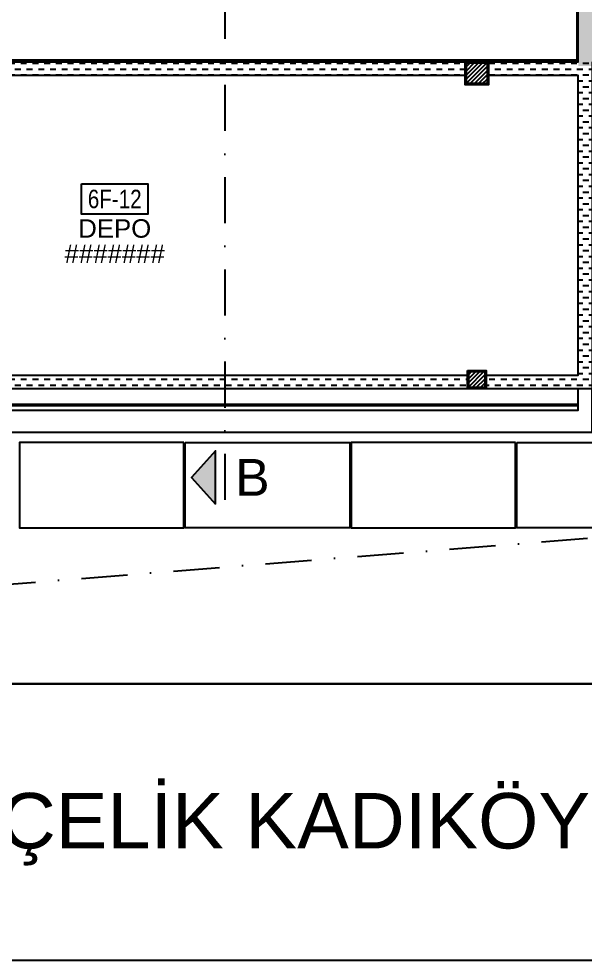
# Model space of a CAD drawing. Extents: x 58467 to 79089, y -33726 to -17391.
# Drawn here: x 70168 to 70782, y -21926 to -20905 of the extents above; entities that cross this region are included whole.
import ezdxf
from ezdxf.enums import TextEntityAlignment as Align

# ---------------------------------------------------------------- set-up
doc = ezdxf.new("R2010")
doc.units = 0
doc.header["$LTSCALE"] = 100
for name, pattern in [('DASHDOT', [1, 0.5, -0.25, 0, -0.25]), ('DOT', [0.25, 0, -0.25]), ('HIDDEN2', [0.1875, 0.125, -0.0625])]:
    doc.linetypes.add(name, pattern=pattern)
for name, color, linetype in [('3-cam', 4, 'Continuous'), ('BA_env_bound', 10, 'DASHDOT'), ('BA_hatch', 137, 'Continuous'), ('BA_layout', 11, 'Continuous'), ('BA_mat_mortar', 145, 'Continuous'), ('BA_str_steel', 72, 'Continuous'), ('BA_symbol_ref', 22, 'Continuous'), ('BA_text_room', 12, 'Continuous'), ('BA_trace_down-str', 214, 'HIDDEN2'), ('BA_wall', 4, 'Continuous'), ('DTR', 24, 'Continuous'), ('Kompozit', 122, 'Continuous')]:
    doc.layers.add(name, color=color, linetype=linetype)
doc.styles.add('antet', font='arial.ttf')
doc.styles.add('text1', font='arial.ttf', dxfattribs={"height": 20})
doc.styles.add('text2', font='arial.ttf', dxfattribs={"width": 0.8})
pattern_1 = [(0, (26786.514, 12448.2046), (6.35, 6.35), [6.35, -6.35])]

# ---------------------------------------------------------------- blocks, each defined once
blk = doc.blocks.new('6. kat kolonlar pl.')
at = {"layer": 'BA_hatch'}
h = blk.add_hatch(dxfattribs=at)
h.set_pattern_fill('ANSI31', color=256, style=0)
h.set_pattern_definition([(45, (-37723.1774, 37417.1898), (-2.24506403, 2.24506403), [])])
h.paths.add_polyline_path([(1077.3, 23.7), (1099.7, 23.7), (1099.7, 1.3), (1077.3, 1.3)])
h = blk.add_hatch(dxfattribs=at)
h.set_pattern_fill('ANSI31', color=256, style=0)
h.set_pattern_definition([(45, (-37725.6774, 37087.1898), (-2.24506403, 2.24506403), [])])
h.paths.add_polyline_path([(1079.8, -311.2), (1097.2, -311.3), (1097.2, -328.7), (1079.8, -328.7)])
at = {"layer": 'BA_str_steel'}
for points in [[(1076, 25), (1101, 25), (1101, 0), (1076, 0)], [(1077.3, 23.7), (1099.7, 23.7), (1099.7, 1.3), (1077.3, 1.3)], [(1078.5, -310), (1098.5, -310), (1098.5, -330), (1078.5, -330)], [(1079.8, -311.2), (1097.2, -311.3), (1097.2, -328.7), (1079.8, -328.7)]]:
    blk.add_lwpolyline(points, close=True, dxfattribs=at)
blk = doc.blocks.new('*U143')
blk.add_hatch(color=256).paths.add_polyline_path([(40, 29), (40, -29), (66, 0)])
at = {"linetype": 'DASHDOT'}
blk.add_lwpolyline([(30, -526), (30, 29)], dxfattribs=at)
blk.add_lwpolyline([(40, 29), (40, -29), (66, 0), (40, 29)])
at = {"linetype": 'Continuous', "style": 'text1'}
blk.add_attdef('A', text='', height=40, dxfattribs=at).set_placement((0, 0), align=Align.MIDDLE)
blk = doc.blocks.new('*U42')
blk.add_lwpolyline([(-36, 0), (36, 0), (36, -33), (-36, -33)], close=True)
at = {"color": 7, "style": 'text2', "width": 0.8}
blk.add_attdef('10000', text='', height=20, dxfattribs=at).set_placement((0, -16.5), align=Align.MIDDLE)
at = {"color": 7, "style": 'text1'}
for tag, p in [('MAHAL', (0, -48.5)), ('M²', (0, -75.9))]:
    blk.add_attdef(tag, text='', height=20, dxfattribs=at).set_placement(p, align=Align.MIDDLE)
blk = doc.blocks.new('A$C56216D09')
at = {"layer": '3-cam'}
for p, q in [((703.5, -2689.6, 1.3), (2046, -2689.6, 1.3)), ((703.7, -2689.1, 1.3), (2046, -2689.1, 1.3)), ((703.8, -2689, 1.3), (2046, -2689, 1.3)), ((2046, -2688.5, 1.3), (704, -2688.5, 1.3))]:
    blk.add_line(p, q, dxfattribs=at)
at = {"layer": '3-cam', "color": 1, "linetype": 'HIDDEN2', "ltscale": 5, "const_width": 0.152, "elevation": 1.3}
blk.add_lwpolyline([(703.7, -2689.1), (2046, -2689.1)], dxfattribs=at)
at = {"layer": 'DTR', "color": 252}
for p, q in [((703.5, -2689.5, 1.3), (2046, -2689.5, 1.3)), ((703.6, -2689.3, 1.3), (2046, -2689.3, 1.3)), ((703.6, -2689.4, 1.3), (2046, -2689.4, 1.3)), ((703.7, -2689.2, 1.3), (2046, -2689.2, 1.3)), ((703.8, -2688.9, 1.3), (2046, -2688.9, 1.3)), ((703.9, -2688.6, 1.3), (2046, -2688.6, 1.3)), ((703.9, -2688.7, 1.3), (2046, -2688.7, 1.3)), ((703.9, -2688.8, 1.3), (2046, -2688.8, 1.3))]:
    blk.add_line(p, q, dxfattribs=at)
at = {"layer": 'Kompozit', "elevation": 1.3}
for points in [[(92.3, -341.6), (104.1, -341.6), (103.9, -2132.5), (690.1, -2718.4), (2061, -2718.4), (2061, -2671.5)], [(127.8, -341.6), (127.8, -2122.7), (700.1, -2694.5), (2046, -2694.5), (2046, -2671.5)]]:
    blk.add_lwpolyline(points, dxfattribs=at)
at = {"layer": 'Kompozit'}
for points in [[(1618.3, -2729.8), (1440, -2729.8), (1440, -2822.4), (1618.3, -2822.4)], [(1619.8, -2729.8), (1798.1, -2729.8), (1798.1, -2822.4), (1619.8, -2822.4)], [(1977.9, -2729.8), (1799.6, -2729.8), (1799.6, -2822.4), (1977.9, -2822.4)], [(1979.4, -2729.8), (2157.7, -2729.8), (2157.7, -2822.4), (1979.4, -2822.4)]]:
    blk.add_lwpolyline(points, close=True, dxfattribs=at)

msp = doc.modelspace()

# ---------------------------------------------------------------- hatches: boundary and pattern name
at = {"layer": 'BA_hatch', "ltscale": 0.5}
h = msp.add_hatch(dxfattribs=at)
h.set_pattern_fill('DASH', color=256, scale=2, style=0)
h.set_pattern_definition(pattern_1)
edge = h.paths.add_edge_path()
edge.add_line((70774.37, -20951.06), (70774.37, -19554.06))
edge.add_line((70774.37, -19554.06), (70789.37, -19554.06))
edge.add_line((70789.37, -19554.06), (70789.37, -20951.06))
h = msp.add_hatch(dxfattribs=at)
h.set_pattern_fill('DASH', color=256, scale=2, style=0)
h.set_pattern_definition(pattern_1)
h.paths.add_polyline_path([(70774.37, -19554.06), (70789.37, -19554.06), (70789.37, -20955.84), (70774.37, -20955.84)])
at = {"layer": 'BA_hatch'}
h = msp.add_hatch(dxfattribs=at)
h.set_pattern_fill('AR-SAND', color=256, scale=0.05, style=0)
h.set_pattern_definition([(37.5, (26786.5138, 12448.2046), (-0.080001565, 2.44706619), [0, -1.9304, 0, -2.159, 0, -2.06375]), (7.5, (26786.5138, 12448.2046), (2.24761642, 3.5841255), [0, -1.0414, 0, -1.7399, 0, -0.66675]), (327.5, (26784.9517, 12448.2046), (3.95496185, 0.00718592), [0, -0.635, 0, -2.286, 0, -2.9845]), (317.5, (26784.9517, 12448.2046), (3.81778226, 1.11464662), [0, -0.3175, 0, -1.4986, 0, -1.7145])])
h.paths.add_polyline_path([(70075.37, -20951.06), (70774.37, -20951.06), (70774.37, -19751.56), (70772.87, -19751.56), (70772.87, -20949.56), (69575.87, -20949.56), (69575.87, -20951.06)])
at = {"layer": 'BA_hatch', "ltscale": 0.5}
h = msp.add_hatch(dxfattribs=at)
h.set_pattern_fill('DASH', color=256, scale=2, style=0)
h.set_pattern_definition(pattern_1)
h.paths.add_polyline_path([(70090.37, -20966.06), (70651.87, -20966.06), (70651.87, -20951.06), (70090.37, -20951.06)])
h = msp.add_hatch(dxfattribs=at)
h.set_pattern_fill('DASH', color=256, scale=2, style=0)
h.set_pattern_definition(pattern_1)
h.paths.add_polyline_path([(70676.87, -20951.06), (70789.37, -20951.06), (70789.37, -21306.06), (70674.37, -21306.06), (70674.37, -21291.06), (70774.37, -21291.06), (70774.37, -20966.06), (70676.87, -20966.06)])
h = msp.add_hatch(dxfattribs=at)
h.set_pattern_fill('DASH', color=256, scale=2, style=0)
h.set_pattern_definition(pattern_1)
h.paths.add_polyline_path([(70087.87, -21306.06), (70654.37, -21306.06), (70654.37, -21291.06), (70087.87, -21291.06)])

# ---------------------------------------------------------------- linework, layer by layer
msp.add_line((68467.37, -21626.03), (72992.16, -21626.03))
msp.add_lwpolyline([(69794.84, -21926.03), (72992.16, -21926.03), (72992.16, -21626.03), (69794.84, -21626.03)], close=True)
at = {"layer": 'BA_env_bound'}
msp.add_lwpolyline([(70866.98, -18935.41), (70878.3, -18760.77), (68872.44, -18630.75), (68838.53, -21622.66), (70882.1, -21460.43)], dxfattribs=at)
at = {"layer": 'BA_layout'}
msp.add_lwpolyline([(68467.37, -21626.03), (68467.37, -18260.87), (72991.86, -18260.87), (72991.86, -21626.03)], close=True, dxfattribs=at)
at = {"layer": 'BA_mat_mortar'}
msp.add_lwpolyline([(70075.37, -20951.06), (70075.37, -20951.06), (70774.37, -20951.06), (70774.37, -19751.56), (70772.87, -19751.56), (70772.87, -20949.56), (69575.87, -20949.56), (69575.87, -20951.06), (70075.37, -20951.06)], dxfattribs=at)
at = {"layer": 'BA_wall'}
for p, q in [((69600.87, -20951.06), (70651.87, -20951.06)), ((70651.87, -20951.06), (70651.87, -20966.06)), ((70651.87, -20966.06), (70090.37, -20966.06))]:
    msp.add_line(p, q, dxfattribs=at)
for points in [[(70774.37, -20951.06), (70774.37, -19554.06)], [(70789.37, -20951.06), (70789.37, -21306.06), (70087.87, -21306.06), (70087.87, -21306.06)], [(70674.37, -21291.06), (70774.37, -21291.06), (70774.37, -20966.06), (70676.87, -20966.06), (70676.87, -20951.06), (70774.37, -20951.06)], [(70087.87, -21291.06), (70654.37, -21291.06)]]:
    msp.add_lwpolyline(points, dxfattribs=at)

# ---------------------------------------------------------------- block references
msp.add_blockref('A$C56216D09', (68728.36, -18634.53, -1.31))
at = {"layer": 'BA_symbol_ref'}
ref = msp.add_blockref('*U143', (70420.97, -21402.15), dxfattribs=dict(at, rotation=180))
ref.add_attrib('A', 'B', dxfattribs={"layer": '0', "linetype": 'Continuous', "height": 40, "style": 'text1'}).set_placement((70420.97, -21402.15), align=Align.MIDDLE)
at = {"layer": 'BA_text_room', "color": 7}
msp.add_blockref('*U42', (70271.6, -21083.52), dxfattribs=at).add_auto_attribs({'10000': '6F-12', 'MAHAL': 'DEPO', 'M²': '#######'})
at = {"layer": 'BA_trace_down-str', "linetype": 'DOT', "ltscale": 0.1, "transparency": 33554687}
msp.add_blockref('6. kat kolonlar pl.', (69575.87, -20976.06), dxfattribs=at)

# ---------------------------------------------------------------- texts
at = {"style": 'antet'}
msp.add_text('ARÇELİK KADIKÖY PROJESİ', height=60.2112, dxfattribs=at).set_placement((71170.48, -21804.82), align=Align.RIGHT)

doc.saveas('drawing.dxf')
